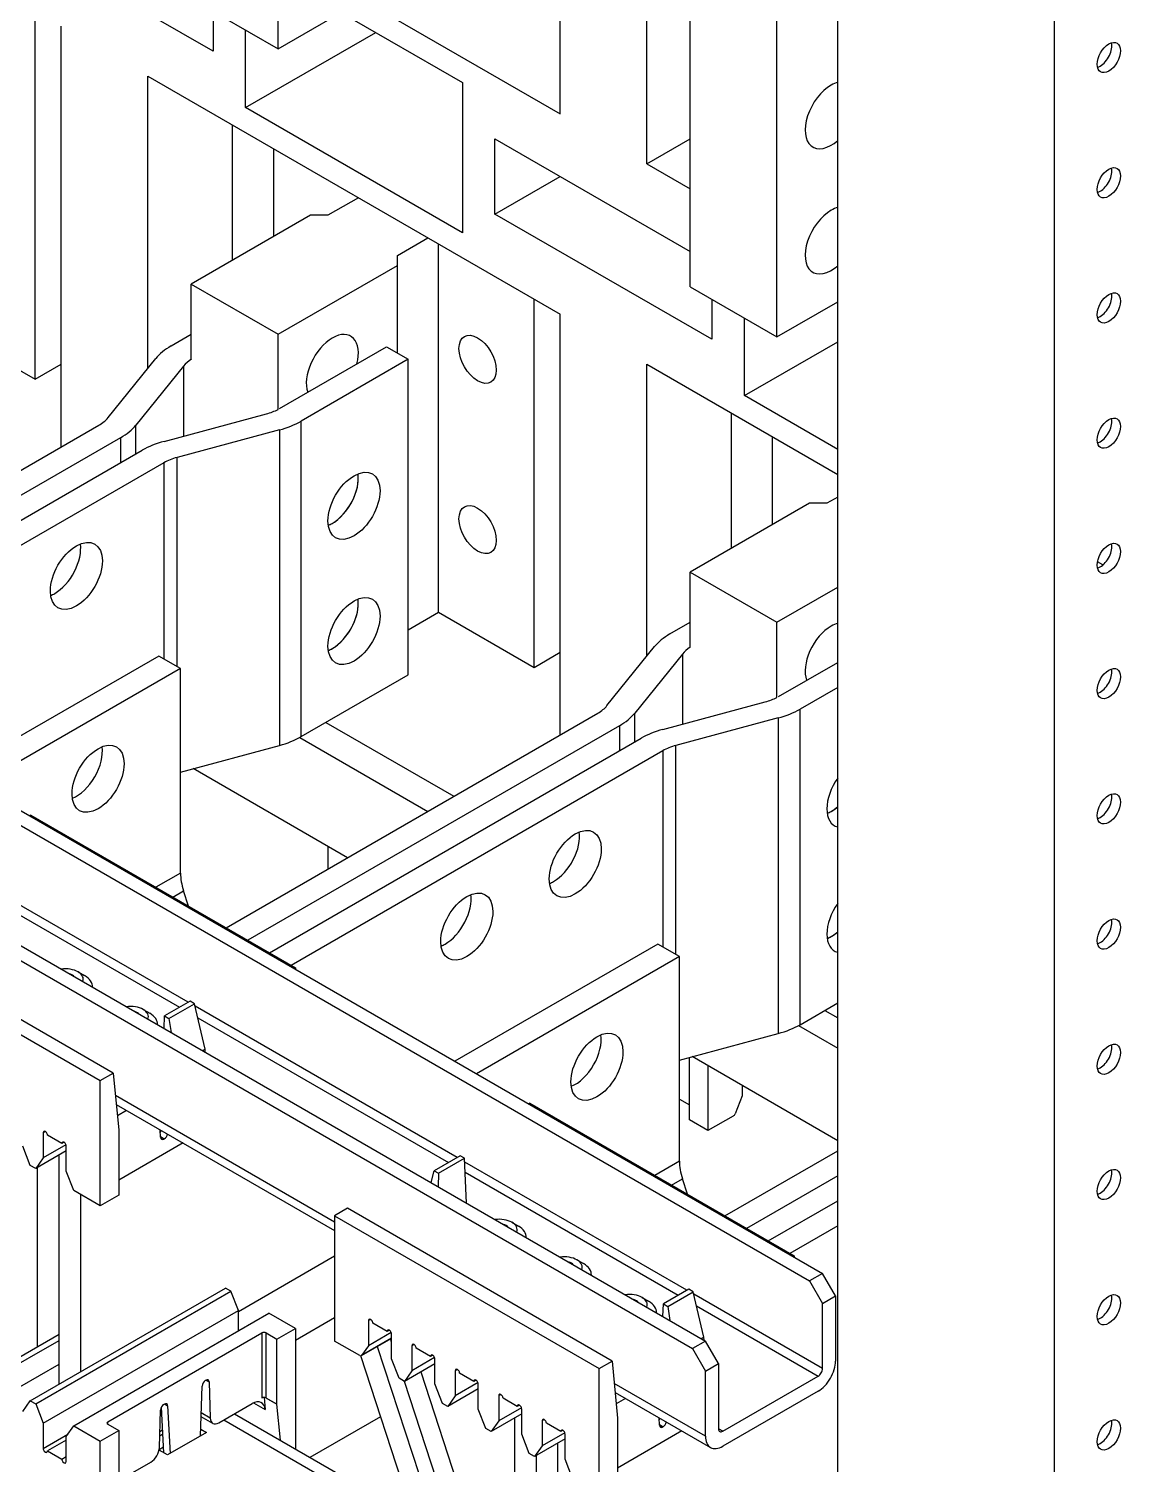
# Model space of a CAD drawing. Header units: millimetres. Extents: x -116965 to 323937, y 291661 to 566926.
# Drawn here: x -25739.4 to -25637.7, y 302073.5 to 302207.2 of the extents above; entities that cross this region are included whole.
import ezdxf

# ---------------------------------------------------------------- set-up
doc = ezdxf.new("R2010")
doc.units = ezdxf.units.MM
doc.layers.add('ALPHA', color=255, linetype='Continuous')

msp = doc.modelspace()

# ---------------------------------------------------------------- linework, layer by layer
at = {"layer": 'ALPHA'}
for p, q in [((-25664.089764, 301799.176746), (-25664.089764, 302265.746221)), ((-25689.949669, 302199.260071), (-25689.949669, 302258.980963)), ((-25681.868449, 302194.594376), (-25681.868449, 302254.315269)), ((-25643.886713, 301787.512509), (-25643.886713, 302254.081984)), ((-25716.213635, 302205.325474), (-25716.213635, 302240.784754)), ((-25677.827838, 302183.163424), (-25677.827838, 302218.622704)), ((-25722.27455, 302205.092189), (-25742.477601, 302216.756426)), ((-25669.746618, 302178.497729), (-25669.746618, 302213.957009)), ((-25716.213635, 302205.325474), (-25705.101957, 302211.740804)), ((-25738.841052, 302174.531889), (-25738.841052, 302208.824745)), ((-25724.294856, 302209.991169), (-25716.213635, 302205.325474)), ((-25722.27455, 302208.824745), (-25722.27455, 302205.092189)), ((-25708.334445, 302209.874526), (-25689.949669, 302199.260071)), ((-25736.416686, 302168.233201), (-25736.416686, 302207.425036)), ((-25710.35475, 302208.708103), (-25699.041042, 302202.17613)), ((-25719.244093, 302199.843283), (-25719.244093, 302207.075109)), ((-25719.244093, 302199.843283), (-25707.122262, 302206.841825)), ((-25728.335466, 302175.565575), (-25728.335466, 302202.759342)), ((-25728.335466, 302202.759342), (-25689.949669, 302180.597292)), ((-25699.041042, 302202.17613), (-25699.041042, 302188.179046)), ((-25699.041042, 302188.179046), (-25719.244093, 302199.843283)), ((-25720.456276, 302185.612914), (-25720.456276, 302198.210289)), ((-25696.010584, 302196.927223), (-25677.827838, 302186.42941)), ((-25696.010584, 302189.928681), (-25696.010584, 302196.927223)), ((-25681.868449, 302194.594376), (-25677.827838, 302196.927223)), ((-25716.617696, 302187.829119), (-25716.617696, 302195.994084)), ((-25681.868449, 302194.594376), (-25677.827838, 302192.261529)), ((-25696.010584, 302189.928681), (-25689.949669, 302193.427952)), ((-25842.078642, 302191.794959), (-25666.716161, 302090.549383)), ((-25840.866459, 302192.494813), (-25665.503977, 302091.249237)), ((-25708.738506, 302191.445032), (-25711.566933, 302189.812039)), ((-25713.183178, 302189.812039), (-25724.294856, 302183.396709)), ((-25711.566933, 302189.812039), (-25713.183178, 302189.812039)), ((-25675.807533, 302178.264444), (-25696.010584, 302189.928681)), ((-25705.101957, 302186.079483), (-25702.27353, 302187.712476)), ((-25851.776107, 302186.196125), (-25676.413625, 302084.950549)), ((-25705.101957, 302185.146344), (-25705.101957, 302186.079483)), ((-25701.263378, 302152.836408), (-25701.263378, 302187.129264)), ((-25852.98829, 302185.496271), (-25677.625808, 302084.250695)), ((-25716.213635, 302178.731014), (-25705.101957, 302185.146344)), ((-25705.101957, 302176.981378), (-25705.101957, 302185.146344)), ((-25724.294856, 302183.396709), (-25716.213635, 302178.731014)), ((-25724.294856, 302176.398166), (-25724.294856, 302183.396709)), ((-25692.374035, 302147.704144), (-25692.374035, 302181.997)), ((-25677.827838, 302183.163424), (-25669.746618, 302178.497729)), ((-25675.807533, 302181.997), (-25675.807533, 302178.264444)), ((-25669.746618, 302178.497729), (-25664.089764, 302181.763715)), ((-25747.730395, 302179.664153), (-25738.841052, 302174.531889)), ((-25689.949669, 302141.405456), (-25689.949669, 302180.597292)), ((-25672.777076, 302173.015538), (-25672.777076, 302180.247365)), ((-25726.18487, 302177.639813), (-25724.294856, 302178.731014)), ((-25716.213635, 302171.732472), (-25716.213635, 302178.731014)), ((-25672.777076, 302173.015538), (-25664.089764, 302178.03116)), ((-25716.083345, 302171.807695), (-25706.11211, 302177.56459)), ((-25706.11211, 302177.56459), (-25704.091805, 302176.398166)), ((-25738.841052, 302174.531889), (-25736.416686, 302175.931597)), ((-25732.051745, 302170.964332), (-25727.607735, 302176.466602)), ((-25725.018284, 302175.769463), (-25729.462294, 302170.267193)), ((-25725.018284, 302175.769463), (-25725.018284, 302169.237557)), ((-25704.091805, 302176.398166), (-25714.06304, 302170.641271)), ((-25704.091805, 302147.004289), (-25704.091805, 302176.398166)), ((-25681.868449, 302148.737831), (-25681.868449, 302175.931597)), ((-25681.868449, 302175.931597), (-25664.089764, 302165.667068)), ((-25664.089764, 302167.999916), (-25672.777076, 302173.015538)), ((-25726.832793, 302168.74905), (-25717.302581, 302171.3148)), ((-25673.989259, 302158.785169), (-25673.989259, 302171.382545)), ((-25767.529384, 302150.270276), (-25732.905464, 302170.260406)), ((-25729.462294, 302167.582626), (-25729.462294, 302170.267193)), ((-25714.06304, 302141.247394), (-25714.06304, 302170.641271)), ((-25730.885159, 302169.093982), (-25765.509079, 302149.103852)), ((-25730.885159, 302169.093982), (-25730.885159, 302166.761135)), ((-25716.095101, 302169.81978), (-25725.625312, 302167.254029)), ((-25716.095101, 302169.81978), (-25716.095101, 302140.425903)), ((-25670.150679, 302161.001374), (-25670.150679, 302169.16634)), ((-25763.488774, 302147.937428), (-25728.864853, 302167.927558)), ((-25726.844548, 302166.761135), (-25761.468469, 302146.771005)), ((-25726.844548, 302166.761135), (-25726.844548, 302148.476355)), ((-25725.625312, 302147.772429), (-25725.625312, 302167.254029)), ((-25664.089764, 302163.567506), (-25665.099916, 302162.984294)), ((-25666.716161, 302162.984294), (-25677.827838, 302156.568964)), ((-25665.099916, 302162.984294), (-25666.716161, 302162.984294)), ((-25639.39099, 302157.239343), (-25639.897154, 302157.531577)), ((-25677.827838, 302156.568964), (-25669.746618, 302151.903269)), ((-25677.827838, 302149.570422), (-25677.827838, 302156.568964)), ((-25669.746618, 302151.903269), (-25664.089764, 302155.169255)), ((-25704.091805, 302151.203415), (-25701.263378, 302152.836408)), ((-25701.263378, 302152.836408), (-25692.374035, 302147.704144)), ((-25679.717853, 302150.812069), (-25677.827838, 302151.903269)), ((-25669.746618, 302144.904727), (-25669.746618, 302151.903269)), ((-25727.325313, 302148.753925), (-25746.215166, 302137.847864)), ((-25725.305008, 302147.587501), (-25727.325313, 302148.753925)), ((-25692.374035, 302147.704144), (-25689.949669, 302149.103852)), ((-25685.584728, 302144.136588), (-25681.140717, 302149.638858)), ((-25678.551267, 302148.941718), (-25682.995277, 302143.439448)), ((-25678.551267, 302148.941718), (-25678.551267, 302142.409812)), ((-25725.305008, 302147.587501), (-25744.194861, 302136.68144)), ((-25725.305008, 302128.534068), (-25725.305008, 302147.587501)), ((-25669.616328, 302144.97995), (-25664.089764, 302148.170713)), ((-25714.06304, 302141.247394), (-25704.091805, 302147.004289)), ((-25664.089764, 302145.837866), (-25667.596023, 302143.813526)), ((-25721.062367, 302123.442531), (-25686.438447, 302143.432661)), ((-25682.995277, 302140.754881), (-25682.995277, 302143.439448)), ((-25680.365776, 302141.921305), (-25670.835564, 302144.487055)), ((-25667.596023, 302114.419649), (-25667.596023, 302143.813526)), ((-25684.418142, 302142.266237), (-25719.042062, 302122.276107)), ((-25711.768964, 302142.571879), (-25699.849164, 302135.68998)), ((-25684.418142, 302142.266237), (-25684.418142, 302139.93339)), ((-25669.628083, 302142.992035), (-25679.158295, 302140.426285)), ((-25669.628083, 302142.992035), (-25669.628083, 302113.598158)), ((-25717.021757, 302121.109684), (-25682.397836, 302141.099814)), ((-25714.195011, 302141.173141), (-25702.27353, 302134.290271)), ((-25725.305008, 302137.946386), (-25716.095101, 302140.425903)), ((-25680.377531, 302139.93339), (-25715.001452, 302119.94326)), ((-25680.377531, 302139.93339), (-25680.377531, 302121.648611)), ((-25679.158295, 302120.944684), (-25679.158295, 302140.426285)), ((-25709.748659, 302129.974504), (-25724.112458, 302138.267447)), ((-25739.245113, 302133.940344), (-25739.346128, 302133.882023)), ((-25739.245113, 302133.940344), (-25714.597391, 302119.709975)), ((-25711.566933, 302131.024285), (-25711.566933, 302128.924722)), ((-25725.305008, 302128.534068), (-25727.593088, 302127.213045)), ((-25724.597901, 302116.50231), (-25745.292254, 302128.4502)), ((-25745.255521, 302127.495853), (-25725.406023, 302116.035741)), ((-25726.028431, 302126.309689), (-25725.021078, 302126.891285)), ((-25724.551341, 302125.456891), (-25725.021078, 302126.891285)), ((-25757.427859, 302123.442531), (-25732.780137, 302109.212162)), ((-25731.567954, 302109.912016), (-25756.215676, 302124.142385)), ((-25680.858296, 302121.92618), (-25699.748149, 302111.020119)), ((-25678.837991, 302120.759757), (-25680.858296, 302121.92618)), ((-25678.837991, 302120.759757), (-25697.727844, 302109.853695)), ((-25678.837991, 302101.706324), (-25678.837991, 302120.759757)), ((-25734.840848, 302119.33672), (-25734.234757, 302118.986793)), ((-25714.698406, 302119.651654), (-25714.597391, 302119.709975)), ((-25714.597391, 302119.709975), (-25714.597391, 302119.593333)), ((-25733.498339, 302117.908425), (-25733.498339, 302117.96034)), ((-25724.413154, 302116.608974), (-25726.796502, 302115.232947)), ((-25724.009093, 302116.375689), (-25724.413154, 302116.608974)), ((-25728.779933, 302115.837449), (-25728.173841, 302115.487521)), ((-25726.831621, 302114.059393), (-25726.796502, 302115.232947)), ((-25726.796502, 302115.232947), (-25726.392441, 302114.999663)), ((-25726.392441, 302114.999663), (-25724.009093, 302116.375689)), ((-25723.012467, 302112.145426), (-25724.009093, 302116.375689)), ((-25699.546118, 302102.038656), (-25723.950921, 302116.128776)), ((-25667.596023, 302114.419649), (-25664.089764, 302116.443989)), ((-25665.301947, 302115.744135), (-25664.089764, 302115.04428)), ((-25727.437424, 302114.409154), (-25727.437424, 302114.461069)), ((-25726.392441, 302114.999663), (-25726.186893, 302113.687159)), ((-25723.696468, 302115.048729), (-25700.35424, 302101.572087)), ((-25667.727994, 302114.345397), (-25664.089764, 302112.244864)), ((-25678.837991, 302111.118641), (-25669.628083, 302113.598158)), ((-25723.2645, 302111.999915), (-25723.012467, 302112.145426)), ((-25722.997457, 302111.845738), (-25723.012467, 302112.145426)), ((-25677.892488, 302105.54026), (-25677.892488, 302111.373192)), ((-25664.089764, 302103.613328), (-25677.645441, 302111.439702)), ((-25732.780137, 302109.212162), (-25731.567954, 302109.912016)), ((-25731.567954, 302109.912016), (-25731.058332, 302104.607413)), ((-25676.171188, 302110.588542), (-25676.171188, 302104.546467)), ((-25732.780137, 302097.547925), (-25732.780137, 302109.212162)), ((-25672.999309, 302108.757257), (-25672.999309, 302107.777461)), ((-25710.960842, 302096.031574), (-25731.366264, 302107.81265)), ((-25692.778096, 302107.112599), (-25692.879111, 302107.054278)), ((-25692.778096, 302107.112599), (-25668.130374, 302092.88223)), ((-25678.837991, 302107.485855), (-25677.892488, 302106.939969)), ((-25672.999309, 302107.777461), (-25673.640842, 302106.124006)), ((-25731.287636, 302106.994217), (-25710.960842, 302095.258537)), ((-25731.17906, 302105.937419), (-25731.186521, 302105.941727)), ((-25730.318134, 302106.434475), (-25731.17906, 302105.937419)), ((-25673.815806, 302105.906348), (-25676.171188, 302104.546467)), ((-25737.891509, 302104.464818), (-25738.093539, 302104.348175)), ((-25731.058332, 302104.607413), (-25731.058837, 302104.607121)), ((-25731.058837, 302104.607121), (-25731.058837, 302098.541718)), ((-25727.165821, 302103.926484), (-25727.18738, 302104.626933)), ((-25676.171188, 302104.546467), (-25677.892488, 302105.54026)), ((-25739.292772, 302101.307997), (-25739.992626, 302103.111766)), ((-25738.093539, 302104.348175), (-25738.093539, 302102.015328)), ((-25735.976617, 302103.237534), (-25738.093539, 302102.015328)), ((-25736.356077, 302103.345051), (-25737.689478, 302104.114891)), ((-25736.154046, 302103.461693), (-25736.356077, 302103.345051)), ((-25735.952016, 302100.778919), (-25735.952016, 302103.111766)), ((-25725.065341, 302103.401773), (-25731.058837, 302099.941427)), ((-25727.168122, 302104.001231), (-25726.809768, 302103.794336)), ((-25726.86296, 302103.763626), (-25727.166197, 302103.9387)), ((-25726.809768, 302103.794336), (-25726.86296, 302103.763626)), ((-25735.952016, 302102.660151), (-25738.793394, 302101.01968)), ((-25738.093539, 302102.015328), (-25738.793394, 302101.01968)), ((-25736.618717, 302080.923098), (-25736.618717, 302102.275231)), ((-25699.243072, 302102.21362), (-25701.667439, 302100.813911)), ((-25701.263378, 302100.580627), (-25698.839011, 302101.980335)), ((-25698.839011, 302101.980335), (-25699.243072, 302102.21362)), ((-25698.678305, 302097.805069), (-25698.839011, 302101.980335)), ((-25674.59535, 302096.614786), (-25664.089764, 302102.680189)), ((-25738.793394, 302101.01968), (-25739.292772, 302101.307997)), ((-25738.639022, 302101.108807), (-25738.639022, 302084.422369)), ((-25735.252162, 302098.975149), (-25735.952016, 302100.778919)), ((-25701.970332, 302099.705721), (-25701.667439, 302100.813911)), ((-25701.667439, 302100.813911), (-25701.263378, 302100.580627)), ((-25701.263378, 302100.580627), (-25701.309676, 302099.324291)), ((-25678.130884, 302089.674565), (-25698.825237, 302101.622455)), ((-25698.788504, 302100.668109), (-25678.939006, 302089.207996)), ((-25678.837991, 302101.706324), (-25681.126071, 302100.3853)), ((-25679.561414, 302099.481945), (-25678.554061, 302100.06354)), ((-25678.084324, 302098.629146), (-25678.554061, 302100.06354)), ((-25664.089764, 302100.347342), (-25672.575045, 302095.448363)), ((-25732.780137, 302097.547925), (-25735.252162, 302098.975149)), ((-25734.598411, 302082.089522), (-25734.598411, 302098.597706)), ((-25731.058837, 302098.541718), (-25732.780137, 302097.547925)), ((-25670.55474, 302094.281939), (-25664.089764, 302098.014495)), ((-25709.748659, 302097.31464), (-25710.960842, 302096.614786)), ((-25710.960842, 302096.614786), (-25686.31312, 302082.384417)), ((-25710.960842, 302096.614786), (-25710.960842, 302084.950549)), ((-25685.100937, 302083.084271), (-25709.748659, 302097.31464)), ((-25694.434746, 302096.008246), (-25693.828655, 302095.658319)), ((-25664.089764, 302095.681647), (-25668.534435, 302093.115515)), ((-25693.092238, 302094.579951), (-25693.092238, 302094.631866)), ((-25719.910794, 302087.714973), (-25710.960842, 302092.88223)), ((-25688.373831, 302092.508975), (-25687.76774, 302092.159048)), ((-25668.231389, 302092.823909), (-25668.130374, 302092.88223)), ((-25668.130374, 302092.88223), (-25668.130374, 302092.765588)), ((-25687.031322, 302091.08068), (-25687.031322, 302091.132595)), ((-25665.503977, 302091.249237), (-25666.716161, 302090.549383)), ((-25664.291794, 302089.149675), (-25665.503977, 302091.249237)), ((-25739.292772, 302079.379231), (-25721.110026, 302089.877045)), ((-25720.610648, 302089.588728), (-25721.110026, 302089.877045)), ((-25677.946137, 302089.781229), (-25680.329485, 302088.405203)), ((-25677.542076, 302089.547945), (-25677.946137, 302089.781229)), ((-25666.716161, 302090.549383), (-25665.503977, 302088.44982)), ((-25738.793394, 302079.090915), (-25720.610648, 302089.588728)), ((-25719.910794, 302087.784959), (-25720.610648, 302089.588728)), ((-25682.312916, 302089.009704), (-25681.706824, 302088.659777)), ((-25680.364604, 302087.231648), (-25680.329485, 302088.405203)), ((-25680.329485, 302088.405203), (-25679.925424, 302088.171918)), ((-25679.925424, 302088.171918), (-25677.542076, 302089.547945)), ((-25676.54545, 302085.317681), (-25677.542076, 302089.547945)), ((-25665.503977, 302082.384417), (-25677.483904, 302089.301031)), ((-25665.503977, 302088.44982), (-25664.291794, 302089.149675)), ((-25665.503977, 302082.384417), (-25665.503977, 302088.44982)), ((-25664.291794, 302089.149675), (-25664.291794, 302083.084271)), ((-25738.093539, 302077.287146), (-25719.910794, 302087.784959)), ((-25735.252162, 302077.046384), (-25717.069416, 302087.544197)), ((-25719.910794, 302085.903727), (-25719.910794, 302087.784959)), ((-25714.597391, 302086.116973), (-25717.069416, 302087.544197)), ((-25710.960842, 302087.096769), (-25714.597391, 302084.997206)), ((-25680.970407, 302087.581409), (-25680.970407, 302087.633324)), ((-25679.925424, 302088.171918), (-25679.719876, 302086.859414)), ((-25677.229451, 302088.220984), (-25665.908038, 302081.684563)), ((-25716.318691, 302085.12318), (-25714.597391, 302086.116973)), ((-25714.597391, 302086.116973), (-25714.597391, 302074.912438)), ((-25707.586932, 302086.968462), (-25707.788963, 302086.85182)), ((-25707.788963, 302086.85182), (-25707.788963, 302084.518973)), ((-25705.67204, 302085.741178), (-25707.788963, 302084.518973)), ((-25706.051501, 302085.848696), (-25707.384902, 302086.618535)), ((-25705.84947, 302085.965338), (-25706.051501, 302085.848696)), ((-25743.333382, 302081.712079), (-25736.618717, 302085.588793)), ((-25742.834004, 302081.423763), (-25736.618717, 302085.01216)), ((-25732.06899, 302077.429449), (-25717.732905, 302085.706392)), ((-25717.732905, 302085.706392), (-25717.732905, 302079.640989)), ((-25717.328844, 302085.706392), (-25716.318691, 302085.12318)), ((-25717.328844, 302079.640989), (-25717.328844, 302085.706392)), ((-25716.318691, 302079.057777), (-25716.318691, 302085.12318)), ((-25708.60546, 302083.590669), (-25710.960842, 302084.950549)), ((-25705.64744, 302085.201853), (-25708.462602, 302083.576518)), ((-25705.64744, 302085.213094), (-25708.430496, 302083.606296)), ((-25707.788963, 302084.518973), (-25708.430496, 302083.606296)), ((-25706.980548, 302084.432182), (-25701.360252, 302067.269973)), ((-25705.64744, 302084.847013), (-25705.745166, 302085.14543)), ((-25705.64744, 302083.282563), (-25705.64744, 302085.615411)), ((-25703.546322, 302084.635615), (-25703.748353, 302084.518973)), ((-25703.748353, 302084.518973), (-25703.748353, 302082.186125)), ((-25676.413625, 302084.950549), (-25677.625808, 302084.250695)), ((-25676.797483, 302085.17217), (-25676.54545, 302085.317681)), ((-25676.53044, 302085.017993), (-25676.54545, 302085.317681)), ((-25675.201442, 302082.850987), (-25676.413625, 302084.950549)), ((-25703.589412, 302068.556979), (-25708.503813, 302083.56366)), ((-25704.947585, 302081.478794), (-25705.64744, 302083.282563)), ((-25701.63143, 302083.408331), (-25703.748353, 302082.186125)), ((-25702.01089, 302083.515848), (-25703.344292, 302084.285688)), ((-25701.80886, 302083.632491), (-25702.01089, 302083.515848)), ((-25701.606829, 302080.949716), (-25701.606829, 302083.282563)), ((-25686.31312, 302082.384417), (-25685.100937, 302083.084271)), ((-25685.100937, 302083.084271), (-25684.591315, 302077.779668)), ((-25677.625808, 302084.250695), (-25676.413625, 302082.151132)), ((-25742.134149, 302079.619993), (-25736.618717, 302082.80433)), ((-25701.606829, 302082.830948), (-25704.448207, 302081.190478)), ((-25703.748353, 302082.186125), (-25704.448207, 302081.190478)), ((-25702.929456, 302082.067329), (-25698.5757, 302068.772641)), ((-25699.505712, 302082.302768), (-25699.707743, 302082.186125)), ((-25699.707743, 302082.186125), (-25699.707743, 302079.853278)), ((-25697.97028, 302081.183001), (-25699.303682, 302081.95284)), ((-25686.31312, 302070.72018), (-25686.31312, 302082.384417)), ((-25676.413625, 302082.151132), (-25675.201442, 302082.850987)), ((-25676.413625, 302076.085729), (-25676.413625, 302082.151132)), ((-25675.201442, 302082.850987), (-25675.201442, 302076.785584)), ((-25723.433886, 302076.116241), (-25723.294984, 302080.757785)), ((-25722.992126, 302081.270271), (-25722.938934, 302081.300981)), ((-25722.928358, 302081.306874), (-25722.636073, 302081.138123)), ((-25722.636073, 302081.138123), (-25722.532421, 302077.77056)), ((-25704.448207, 302081.190478), (-25704.947585, 302081.478794)), ((-25700.095954, 302067.894922), (-25704.450411, 302081.19175)), ((-25700.906975, 302079.145947), (-25701.606829, 302080.949716)), ((-25697.566219, 302080.498101), (-25700.407597, 302078.85763)), ((-25697.59082, 302081.075484), (-25699.707743, 302079.853278)), ((-25697.76825, 302081.299643), (-25697.97028, 302081.183001)), ((-25697.566219, 302078.616869), (-25697.566219, 302080.949716)), ((-25676.413625, 302076.085729), (-25684.899247, 302080.984906)), ((-25674.797381, 302076.552299), (-25665.908038, 302081.684563)), ((-25739.992626, 302078.383584), (-25739.292772, 302079.379231)), ((-25739.292772, 302079.379231), (-25738.793394, 302079.090915)), ((-25738.793394, 302079.090915), (-25738.093539, 302077.287146)), ((-25726.86296, 302079.035444), (-25726.803682, 302079.069668)), ((-25726.786675, 302079.078935), (-25726.501114, 302078.914066)), ((-25721.724791, 302077.336272), (-25718.622834, 302079.127188)), ((-25718.496126, 302079.192675), (-25717.417291, 302078.569809)), ((-25717.52484, 302079.689267), (-25717.417291, 302078.569809)), ((-25717.34363, 302079.648942), (-25716.319196, 302079.057485)), ((-25716.318691, 302079.057777), (-25717.328844, 302079.640989)), ((-25716.319196, 302079.057485), (-25716.318691, 302079.057777)), ((-25715.998701, 302075.721485), (-25716.319196, 302079.057485)), ((-25700.407597, 302078.85763), (-25700.906975, 302079.145947)), ((-25699.707743, 302079.853278), (-25700.407597, 302078.85763)), ((-25695.465102, 302079.96992), (-25695.667132, 302079.853278)), ((-25695.667132, 302079.853278), (-25695.667132, 302077.52043)), ((-25693.92967, 302078.850153), (-25695.263071, 302079.619993)), ((-25684.820619, 302080.166472), (-25675.940238, 302075.039382)), ((-25684.712043, 302079.109674), (-25684.719504, 302079.113982)), ((-25683.851117, 302079.60673), (-25684.712043, 302079.109674)), ((-25665.908038, 302080.284855), (-25674.797381, 302075.15259)), ((-25727.269473, 302075.035621), (-25727.165821, 302078.522872)), ((-25726.870612, 302074.540142), (-25727.083844, 302078.797563)), ((-25726.501114, 302078.914066), (-25726.278723, 302074.473774)), ((-25722.29622, 302077.279668), (-25723.380338, 302077.905584)), ((-25722.532421, 302077.77056), (-25723.369909, 302078.254084)), ((-25720.260193, 302078.181858), (-25701.269325, 302067.217476)), ((-25713.229531, 302074.122704), (-25706.655114, 302077.918445)), ((-25696.866365, 302076.813099), (-25697.566219, 302078.616869)), ((-25693.525609, 302078.165253), (-25696.366987, 302076.524783)), ((-25693.55021, 302078.742636), (-25695.667132, 302077.52043)), ((-25694.19231, 302077.780333), (-25694.19231, 302056.428201)), ((-25693.72764, 302078.966796), (-25693.92967, 302078.850153)), ((-25693.525609, 302076.284021), (-25693.525609, 302078.616869)), ((-25684.591315, 302077.779668), (-25684.59182, 302077.779377)), ((-25684.59182, 302077.779377), (-25684.59182, 302071.713973)), ((-25680.698804, 302077.098739), (-25680.720363, 302077.799188)), ((-25738.093539, 302077.287146), (-25738.093539, 302074.954298)), ((-25735.952016, 302076.050737), (-25735.252162, 302077.046384)), ((-25735.252162, 302077.046384), (-25732.780137, 302075.61916)), ((-25732.780137, 302075.61916), (-25731.058837, 302076.612953)), ((-25732.06899, 302077.196165), (-25732.06899, 302077.429449)), ((-25732.06899, 302077.196165), (-25731.058837, 302076.612953)), ((-25731.058837, 302076.612953), (-25731.058837, 302070.54755)), ((-25726.975659, 302076.637529), (-25727.226158, 302076.492904)), ((-25722.880642, 302076.435656), (-25726.517191, 302074.336094)), ((-25723.415093, 302076.744222), (-25722.880642, 302076.435656)), ((-25721.264398, 302077.60208), (-25702.27353, 302066.637697)), ((-25696.366987, 302076.524783), (-25696.866365, 302076.813099)), ((-25695.667132, 302077.52043), (-25696.366987, 302076.524783)), ((-25691.424492, 302077.637073), (-25691.626522, 302077.52043)), ((-25691.626522, 302077.52043), (-25691.626522, 302075.187583)), ((-25689.5096, 302076.409789), (-25691.626522, 302075.187583)), ((-25689.88906, 302076.517306), (-25691.222461, 302077.287146)), ((-25689.687029, 302076.633948), (-25689.88906, 302076.517306)), ((-25678.598324, 302076.574028), (-25684.59182, 302073.113682)), ((-25680.701104, 302077.173486), (-25680.342751, 302076.966591)), ((-25680.395943, 302076.935881), (-25680.69918, 302077.110955)), ((-25680.342751, 302076.966591), (-25680.395943, 302076.935881)), ((-25674.797381, 302076.552299), (-25675.201442, 302076.785584)), ((-25738.093539, 302074.954298), (-25735.786429, 302076.286309)), ((-25735.952016, 302075.724138), (-25737.689478, 302074.721014)), ((-25735.952016, 302073.717889), (-25735.952016, 302076.050737)), ((-25732.780137, 302063.954923), (-25732.780137, 302075.61916)), ((-25726.89617, 302075.050429), (-25727.294642, 302074.820371)), ((-25726.956845, 302076.261873), (-25727.237847, 302076.099636)), ((-25692.825755, 302074.480252), (-25693.525609, 302076.284021)), ((-25689.484999, 302075.832406), (-25692.326376, 302074.191936)), ((-25691.626522, 302075.187583), (-25692.326376, 302074.191936)), ((-25690.1517, 302054.095353), (-25690.1517, 302075.447486)), ((-25689.484999, 302073.951174), (-25689.484999, 302076.284021)), ((-25737.689478, 302074.721014), (-25736.356077, 302073.951174)), ((-25736.356077, 302073.951174), (-25735.952016, 302074.184459)), ((-25726.517191, 302074.336094), (-25727.301253, 302074.788772)), ((-25692.326376, 302074.191936), (-25692.825755, 302074.480252)), ((-25692.172005, 302074.281062), (-25692.172005, 302057.594624)), ((-25688.785145, 302072.147405), (-25689.484999, 302073.951174)), ((-25731.058837, 302071.947258), (-25728.077103, 302073.668763))]:
    msp.add_line(p, q, dxfattribs=at)
for centre, major_axis, start_param, end_param in [((-25638.83595, 302204.508977), (0.771429, 1.336153), 2.3561944902, 8.6393797974), ((-25639.644072, 302204.975547), (0.771429, 1.336153), 3.926990817, 5.7318997087), ((-25639.644072, 302204.975547), (0.771429, 1.336153), 3.692878252, 3.926990817), ((-25664.695855, 302199.143428), (1.714286, 2.96923), 0.5327179083, 0.7853981634), ((-25664.695855, 302199.143428), (1.714286, 2.96923), 0.7853981634, 4.1796710721), ((-25638.83595, 302192.84474), (0.771429, 1.336153), 2.3561944902, 8.6393797974), ((-25639.644072, 302193.31131), (0.771429, 1.336153), 3.926990817, 5.7318997087), ((-25639.644072, 302193.31131), (0.771429, 1.336153), 3.692878252, 3.926990817), ((-25664.695855, 302187.479191), (1.714286, 2.96923), 0.7853981634, 4.1796710721), ((-25664.695855, 302187.479191), (1.714286, 2.96923), 0.5327179083, 0.7853981634), ((-25638.83595, 302181.180504), (0.771429, 1.336153), 2.3561944902, 8.6393797974), ((-25639.644072, 302181.647073), (0.771429, 1.336153), 3.926990817, 5.7318997087), ((-25639.644072, 302181.647073), (0.771429, 1.336153), 3.692878252, 3.926990817), ((-25711.162872, 302175.58167), (1.714286, 2.96923), 0.7853981634, 2.6960313996), ((-25711.162872, 302175.58167), (1.714286, 2.96923), 5.1579502343, 7.0685834706), ((-25697.626828, 302176.398166), (-1.228571, 2.127948), 0.7853981634, 7.0685834706), ((-25721.134107, 302174.723754), (-7.142857, 0), 5.4977871438, 5.8468529942), ((-25721.134107, 302174.723754), (-4.285714, 0), 5.5407940475, 5.8468529942), ((-25719.113802, 302173.55733), (-4.285714, 0), 2.0071286398, 2.3131875865), ((-25735.935921, 302172.010041), (-4.285714, 0), 2.3561944902, 2.7052603406), ((-25735.935921, 302172.010041), (-7.142857, 0), 2.3561944902, 2.7052603406), ((-25719.113802, 302173.55733), (-7.142857, 0), 2.0071286398, 2.3561944902), ((-25638.83595, 302169.516267), (0.771429, 1.336153), 2.3561944902, 8.6393797974), ((-25639.644072, 302169.982836), (0.771429, 1.336153), 3.926990817, 5.7318997087), ((-25723.814091, 302165.011499), (-7.142857, 0), 5.1487212934, 5.4977871438), ((-25639.644072, 302169.982836), (0.771429, 1.336153), 3.692878252, 3.926990817), ((-25723.814091, 302165.011499), (-4.285714, 0), 5.1487212934, 5.4977871438), ((-25709.142567, 302162.751009), (1.714286, 2.96923), 2.3561944902, 8.6393797974), ((-25711.162872, 302163.917433), (1.714286, 2.96923), 3.7717298997, 5.6530480611), ((-25711.162872, 302163.917433), (1.714286, 2.96923), 3.926990817, 5.6530480611), ((-25697.626828, 302160.534804), (-1.228571, 2.127948), 0.7853981634, 7.0685834706), ((-25711.162872, 302163.917433), (1.714286, 2.96923), 3.7717298997, 3.926990817), ((-25735.002473, 302156.219037), (1.714286, 2.96923), 2.3561944902, 8.6393797974), ((-25638.83595, 302157.85203), (0.771429, 1.336153), 2.3561944902, 8.6393797974), ((-25737.022778, 302157.38546), (1.714286, 2.96923), 3.926990817, 5.6530480611), ((-25639.644072, 302158.318599), (0.771429, 1.336153), 3.926990817, 5.7318997087), ((-25639.644072, 302158.318599), (0.771429, 1.336153), 3.692878252, 3.926990817), ((-25737.022778, 302157.38546), (1.714286, 2.96923), 3.7717298997, 3.926990817), ((-25709.142567, 302151.086772), (1.714286, 2.96923), 2.3561944902, 8.6393797974), ((-25711.162872, 302152.253196), (1.714286, 2.96923), 3.7717298997, 5.6530480611), ((-25711.162872, 302152.253196), (1.714286, 2.96923), 3.926990817, 5.6530480611), ((-25664.695855, 302148.753925), (1.714286, 2.96923), 0.7853981634, 2.6960313996), ((-25664.695855, 302148.753925), (1.714286, 2.96923), 0.5327179083, 0.7853981634), ((-25674.66709, 302147.896009), (-7.142857, 0), 5.4977871438, 5.8468529942), ((-25711.162872, 302152.253196), (1.714286, 2.96923), 3.7717298997, 3.926990817), ((-25674.66709, 302147.896009), (-4.285714, 0), 5.5407940475, 5.8468529942), ((-25638.83595, 302146.187793), (0.771429, 1.336153), 2.3561944902, 8.6393797974), ((-25639.644072, 302146.654362), (0.771429, 1.336153), 3.926990817, 5.7318997087), ((-25672.646785, 302146.729586), (-4.285714, 0), 2.0071286398, 2.3131875865), ((-25639.644072, 302146.654362), (0.771429, 1.336153), 3.692878252, 3.926990817), ((-25689.468904, 302145.182297), (-4.285714, 0), 2.3561944902, 2.7052603406), ((-25689.468904, 302145.182297), (-7.142857, 0), 2.3561944902, 2.7052603406), ((-25672.646785, 302146.729586), (-7.142857, 0), 2.0071286398, 2.3561944902), ((-25677.347074, 302138.183754), (-7.142857, 0), 5.1487212934, 5.4977871438), ((-25732.982167, 302137.322973), (1.714286, 2.96923), 2.3561944902, 8.6393797974), ((-25719.113802, 302144.163453), (-7.142857, 0), 2.0071286398, 2.3561944902), ((-25735.002473, 302138.489397), (1.714286, 2.96923), 3.7717298997, 5.6530480611), ((-25735.002473, 302138.489397), (1.714286, 2.96923), 3.7717298997, 5.6530480611), ((-25677.347074, 302138.183754), (-4.285714, 0), 5.1487212934, 5.4977871438), ((-25662.67555, 302135.923264), (1.714286, 2.96923), 1.4082247488, 3.3041642316), ((-25638.83595, 302134.523556), (0.771429, 1.336153), 2.3561944902, 8.6393797974), ((-25639.644072, 302134.990126), (0.771429, 1.336153), 3.926990817, 5.7318997087), ((-25664.695855, 302137.089688), (1.714286, 2.96923), 3.7717298997, 4.1796710721), ((-25664.695855, 302137.089688), (1.714286, 2.96923), 3.7717298997, 3.926990817), ((-25664.695855, 302137.089688), (1.714286, 2.96923), 3.926990817, 4.1796710721), ((-25688.535455, 302129.391292), (1.714286, 2.96923), 2.3561944902, 8.6393797974), ((-25639.644072, 302134.990126), (0.771429, 1.336153), 3.692878252, 3.926990817), ((-25690.555761, 302130.557716), (1.714286, 2.96923), 3.926990817, 5.6530480611), ((-25722.27455, 302126.784433), (-2.142857, 3.711537), 0.7853981634, 1.2217304764), ((-25690.555761, 302130.557716), (1.714286, 2.96923), 3.7717298997, 3.926990817), ((-25698.636981, 302123.559173), (1.714286, 2.96923), 2.3561944902, 8.6393797974), ((-25700.657286, 302124.725597), (1.714286, 2.96923), 3.926990817, 5.6530480611), ((-25662.67555, 302124.259028), (1.714286, 2.96923), 1.4082247488, 3.3041642316), ((-25638.83595, 302122.859319), (0.771429, 1.336153), 2.3561944902, 8.6393797974), ((-25639.644072, 302123.325889), (0.771429, 1.336153), 3.926990817, 5.7318997087), ((-25700.657286, 302124.725597), (1.714286, 2.96923), 3.7717298997, 3.926990817), ((-25664.695855, 302125.425451), (1.714286, 2.96923), 3.7717298997, 4.1796710721), ((-25664.695855, 302125.425451), (1.714286, 2.96923), 3.7717298997, 3.926990817), ((-25664.695855, 302125.425451), (1.714286, 2.96923), 3.926990817, 4.1796710721), ((-25639.644072, 302123.325889), (0.771429, 1.336153), 3.692878252, 3.926990817), ((-25736.012625, 302118.660194), (-1.657143, 0), 2.8998189977, 4.9541626363), ((-25736.012625, 302118.660194), (-0.914286, 0), 3.926990817, 4.2824120187), ((-25736.012625, 302118.660194), (-0.914286, 0), 3.5715696153, 3.926990817), ((-25736.012625, 302117.96034), (-2.514286, 0), 3.1064397342, 3.926990817), ((-25729.95171, 302115.160923), (-1.657143, 0), 2.8998189977, 4.9541626363), ((-25729.95171, 302115.160923), (-0.914286, 0), 3.926990817, 4.2824120187), ((-25729.95171, 302115.160923), (-0.914286, 0), 3.5715696153, 3.926990817), ((-25729.95171, 302114.461069), (-2.514286, 0), 3.1064397342, 3.926990817), ((-25686.51515, 302110.495228), (1.714286, 2.96923), 2.3561944902, 8.6393797974), ((-25672.646785, 302117.335709), (-7.142857, 0), 2.0071286398, 2.3561944902), ((-25688.535455, 302111.661652), (1.714286, 2.96923), 3.7717298997, 5.6530480611), ((-25688.535455, 302111.661652), (1.714286, 2.96923), 3.7717298997, 5.6530480611), ((-25638.83595, 302111.195082), (0.771429, 1.336153), 2.3561944902, 8.6393797974), ((-25639.644072, 302111.661652), (0.771429, 1.336153), 3.926990817, 5.7318997087), ((-25639.644072, 302111.661652), (0.771429, 1.336153), 3.692878252, 3.926990817), ((-25731.17906, 302107.337127), (0.857143, 1.484615), 3.9214809141, 3.926990817), ((-25673.815806, 302106.139633), (0.142857, 0.247436), 3.926990817, 4.9741883682), ((-25737.891509, 302104.231533), (-0.142857, 0.247436), 3.926990817, 7.0685834706), ((-25727.41586, 302104.49419), (0.214286, 0.371154), 4.8153689652, 5.2766557845), ((-25736.154046, 302103.228409), (-0.142857, 0.247436), 3.926990817, 7.0685834706), ((-25726.86296, 302104.113553), (0.214286, 0.371154), 2.3911010752, 3.926990817), ((-25726.809768, 302104.144263), (0.214286, 0.371154), 3.926990817, 5.2766557845), ((-25675.807533, 302099.956688), (-2.142857, 3.711537), 0.7853981634, 1.2217304764), ((-25638.83595, 302099.530845), (0.771429, 1.336153), 2.3561944902, 8.6393797974), ((-25639.644072, 302099.997415), (0.771429, 1.336153), 3.926990817, 5.7318997087), ((-25639.644072, 302099.997415), (0.771429, 1.336153), 3.692878252, 3.926990817), ((-25695.606523, 302095.33172), (-1.657143, 0), 2.8998189977, 4.9541626363), ((-25695.606523, 302095.33172), (-0.914286, 0), 3.926990817, 4.2824120187), ((-25695.606523, 302095.33172), (-0.914286, 0), 3.5715696152, 3.926990817), ((-25695.606523, 302094.631866), (-2.514286, 0), 3.1064397342, 3.926990817), ((-25689.545608, 302091.832449), (-1.657143, 0), 2.8998189977, 4.9541626363), ((-25689.545608, 302091.832449), (-0.914286, 0), 3.926990817, 4.2824120188), ((-25689.545608, 302091.832449), (-0.914286, 0), 3.5715696152, 3.926990817), ((-25689.545608, 302091.132595), (-2.514286, 0), 3.1064397342, 3.926990817), ((-25683.484693, 302088.333178), (-1.657143, 0), 2.8998189977, 4.9541626363), ((-25683.484693, 302088.333178), (-0.914286, 0), 3.926990817, 4.2824120188), ((-25683.484693, 302088.333178), (-0.914286, 0), 3.5715696152, 3.926990817), ((-25683.484693, 302087.633324), (-2.514286, 0), 3.1064397342, 3.926990817), ((-25638.83595, 302087.866609), (0.771429, 1.336153), 2.3561944902, 8.6393797974), ((-25639.644072, 302088.333178), (0.771429, 1.336153), 3.926990817, 5.7318997087), ((-25639.644072, 302088.333178), (0.771429, 1.336153), 3.692878252, 3.926990817), ((-25717.530874, 302085.58975), (-0.285714, 0), 3.926990817, 5.4977871438), ((-25707.586932, 302086.735178), (-0.142857, 0.247436), 3.926990817, 7.0685834706), ((-25705.84947, 302085.732053), (-0.142857, 0.247436), 3.926990817, 7.0685834706), ((-25703.546322, 302084.40233), (-0.142857, 0.247436), 3.926990817, 7.0685834706), ((-25708.60546, 302083.823953), (-0.142857, 0.247436), 2.3561944902, 3.4033920414), ((-25701.80886, 302083.399206), (-0.142857, 0.247436), 3.926990817, 7.0685834706), ((-25665.908038, 302082.151132), (1.142857, 1.979487), 3.926990817, 5.4977871438), ((-25699.505712, 302082.069483), (-0.142857, 0.247436), 3.926990817, 7.0685834706), ((-25665.908038, 302082.151132), (0.285714, 0.494872), 3.926990817, 5.4977871438), ((-25722.992126, 302080.920344), (0.214286, 0.371154), 0.7853981634, 2.3210463102), ((-25722.938934, 302080.951054), (0.214286, 0.371154), 5.5326937288, 7.0685834706), ((-25697.76825, 302081.066358), (-0.142857, 0.247436), 3.926990817, 7.0685834706), ((-25726.86296, 302078.685517), (0.214286, 0.371154), 0.7853981634, 2.3212879052), ((-25726.803682, 302078.719741), (0.214286, 0.371154), 5.5539355876, 7.0685834706), ((-25718.622834, 302077.727479), (0.857143, 1.484615), 5.6025068989, 7.0685834706), ((-25717.530874, 302079.524346), (-0.285714, 0), 3.9977395288, 5.4977871438), ((-25717.530874, 302079.524346), (-0.285714, 0), 3.926990817, 3.9977395288), ((-25695.465102, 302079.736635), (-0.142857, 0.247436), 3.926990817, 7.0685834706), ((-25693.72764, 302078.733511), (-0.142857, 0.247436), 3.926990817, 7.0685834706), ((-25684.712043, 302080.509383), (0.857143, 1.484615), 3.9214809141, 3.926990817), ((-25721.724791, 302078.269411), (0.571429, 0.989743), 2.3911010752, 3.926990817), ((-25691.424492, 302077.403788), (-0.142857, 0.247436), 3.926990817, 7.0685834706), ((-25680.948843, 302077.666445), (0.214286, 0.371154), 4.8153689652, 5.2766557845), ((-25638.83595, 302076.202372), (0.771429, 1.336153), 2.3561944902, 8.6393797974), ((-25731.866959, 302077.312807), (-0.285714, 0), 5.4977871438, 7.0685834706), ((-25689.687029, 302076.400664), (-0.142857, 0.247436), 3.926990817, 7.0685834706), ((-25680.395943, 302077.285808), (0.214286, 0.371154), 2.3911010752, 3.926990817), ((-25680.342751, 302077.316518), (0.214286, 0.371154), 3.926990817, 5.2766557845), ((-25674.797381, 302077.018868), (0.285714, 0.494872), 2.3561944902, 3.926990817), ((-25639.644072, 302076.668941), (0.771429, 1.336153), 3.926990817, 5.7318997087), ((-25728.077103, 302074.601902), (0.571429, 0.989743), 3.926990817, 5.4628805587), ((-25674.797381, 302077.018868), (1.142857, 1.979487), 2.3561944902, 3.926990817), ((-25639.644072, 302076.668941), (0.771429, 1.336153), 3.692878252, 3.926990817), ((-25737.891509, 302074.837656), (-0.142857, 0.247436), 0.7853981634, 3.926990817), ((-25736.154046, 302073.834532), (-0.142857, 0.247436), 0.7853981634, 3.926990817)]:
    msp.add_ellipse(centre, major_axis=major_axis, ratio=0.5773502692, start_param=start_param, end_param=end_param, dxfattribs=at)

doc.saveas('drawing.dxf')
